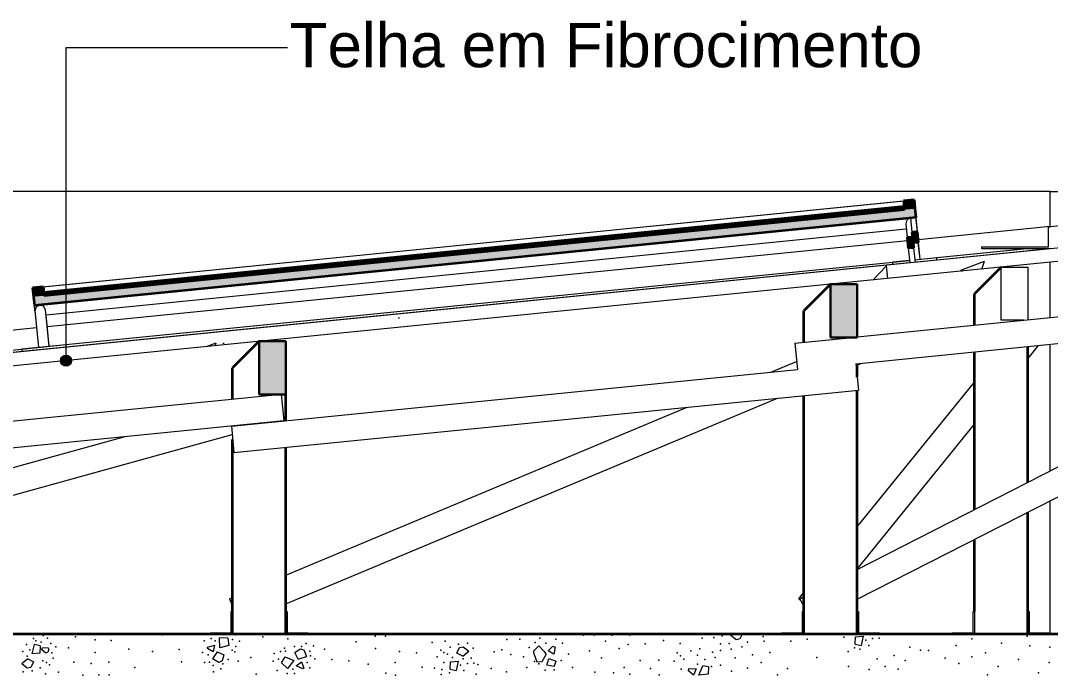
# Model space of a CAD drawing. Header units: metres. Extents: x -77 to 97, y 0 to 6.
# Drawn here: x 36.815 to 39.14, y 3.399 to 4.878 of the extents above; entities that cross this region are included whole.
import ezdxf

# ---------------------------------------------------------------- set-up
doc = ezdxf.new("R2010")
doc.units = ezdxf.units.M
doc.header["$MEASUREMENT"] = 0
doc.linetypes.add('broken', pattern=[2.46944, 1.41111, -1.05833])
for name, color, linetype in [('COTAS CORTE', 7, 'Continuous'), ('LAJES.EST', 7, 'Continuous'), ('NOTAS-LAYOUT.EXEC', 7, 'Continuous'), ('S-BEAM-____-OTLN.IFC Model', 7, 'Continuous')]:
    doc.layers.add(name, color=color, linetype=linetype)
for name, color, linetype, lineweight, true_color in [('COTAS CORTE_Caneta_No__25', 7, 'Continuous', 13, 0x982312), ('ESTRUTURA-COB.EST_Caneta_No__16', 7, 'Continuous', 0, 0xc9c9c9), ('ESTRUTURA-COB.EST_Caneta_No__97', 7, 'Continuous', 5, 0x6b6b6b), ('PAREDE CONSTRUIR_Caneta_No__16', 7, 'Continuous', 0, 0xc9c9c9), ('S-BEAM-____-OTLN.IFC Model_Caneta_No__13', 7, 'Continuous', 0, 0xaaaaaa), ('S-BEAM-____-OTLN.IFC Model_Caneta_No__16', 7, 'Continuous', 0, 0xc9c9c9)]:
    doc.layers.add(name, color=color, linetype=linetype, lineweight=lineweight, true_color=true_color)
for name, color, linetype, lineweight in [('ESTRUTURA-COB.EST_Caneta_No__241', 7, 'Continuous', 13), ('LAJES.EST_Caneta_No__1', 7, 'Continuous', 35), ('LAJES.EST_Caneta_No__241', 7, 'Continuous', 13), ('LAJES.EST_Caneta_No__96', 252, 'Continuous', 0), ('NOTAS-LAYOUT.EXEC_Caneta_No__241', 7, 'Continuous', 13), ('NOTAS-LAYOUT.EXEC_Caneta_No__5', 7, 'Continuous', 15), ('S-BEAM-____-OTLN.IFC Model_Caneta_No__1', 7, 'Continuous', 35), ('S-BEAM-____-OTLN.IFC Model_Caneta_No__2', 7, 'Continuous', 30)]:
    doc.layers.add(name, color=color, linetype=linetype, lineweight=lineweight)
doc.styles.add('ESTILO_GERADO_1', font='arial.ttf')
doc.dimstyles.new('ESTILO_GERADO__10', dxfattribs={"dimtxt": 0.1, "dimasz": 0.0475, "dimexe": 0.18, "dimexo": 0.624631, "dimgap": 0, "dimtad": 1, "dimzin": 0, "dimdsep": 46, "dimtxsty": 'ESTILO_GERADO_1', "dimblk": 'ARROWHEAD_11', "dimblk1": 'ARROWHEAD_11', "dimblk2": 'ARROWHEAD_11', "dimcen": 0.09, "dimclrd": 256, "dimclre": 256, "dimclrt": 256, "dimadec": 0, "dimazin": 0, "dimtfac": 1, "dimtdec": 4, "dimtmove": 0, "dimatfit": 3, "dimfxl": 0, "dimtolj": 1, "dimtzin": 0, "dimarcsym": 0})

# ---------------------------------------------------------------- blocks, each defined once
blk = doc.blocks.new('*X90', base_point=(77.5431, -0.208))
at = {"layer": 'LAJES.EST_Caneta_No__241', "color": 7, "linetype": 'Continuous', "lineweight": 13}
for p, q in [((38.4211, 3.492), (38.4179, 3.4894)), ((38.4306, 3.4794), (38.4179, 3.4894)), ((38.4439, 3.492), (38.4388, 3.4815)), ((36.8411, 3.4477), (36.8462, 3.4683)), ((36.8591, 3.4655), (36.8462, 3.4683)), ((36.8591, 3.4655), (36.8585, 3.4488)), ((37.2367, 3.4624), (37.2528, 3.467)), ((37.2528, 3.467), (37.2494, 3.4522)), ((37.2645, 3.461), (37.2639, 3.4838)), ((37.2829, 3.4827), (37.2639, 3.4838)), ((37.2849, 3.4662), (37.2645, 3.461)), ((37.2829, 3.4827), (37.2849, 3.4662)), ((37.9734, 3.4543), (37.985, 3.4655)), ((37.985, 3.4655), (37.9972, 3.4528)), ((38.0057, 3.4545), (38.0167, 3.4647)), ((38.0167, 3.4647), (38.0217, 3.4627)), ((38.4388, 3.4815), (38.4306, 3.4794)), ((38.6994, 3.4694), (38.7001, 3.4861)), ((38.6994, 3.4694), (38.7124, 3.4666)), ((38.7001, 3.4861), (38.7175, 3.4872)), ((38.7175, 3.4872), (38.7124, 3.4666)), ((36.8585, 3.4488), (36.8411, 3.4477)), ((36.8629, 3.4562), (36.8642, 3.4614)), ((36.871, 3.4495), (36.8629, 3.4562)), ((36.8642, 3.4614), (36.8768, 3.4608)), ((36.871, 3.4495), (36.8764, 3.4515)), ((36.8789, 3.4577), (36.8764, 3.4515)), ((36.8789, 3.4577), (36.8768, 3.4608)), ((37.2365, 3.4598), (37.2367, 3.4624)), ((37.2494, 3.4522), (37.2365, 3.4598)), ((37.2587, 3.4517), (37.2481, 3.4359)), ((37.2587, 3.4517), (37.274, 3.4449)), ((37.274, 3.4449), (37.2699, 3.4313)), ((37.4342, 3.4506), (37.4459, 3.4585)), ((37.4418, 3.4357), (37.4342, 3.4506)), ((37.4418, 3.4357), (37.46, 3.4412)), ((37.4459, 3.4585), (37.454, 3.4562)), ((37.454, 3.4562), (37.46, 3.4412)), ((37.7997, 3.4488), (37.8058, 3.4616)), ((37.813, 3.4425), (37.7997, 3.4488)), ((37.8058, 3.4616), (37.814, 3.4636)), ((37.813, 3.4425), (37.8267, 3.4536)), ((37.814, 3.4636), (37.8267, 3.4536)), ((37.9743, 3.4459), (37.9734, 3.4543)), ((37.9743, 3.4459), (37.9802, 3.4292)), ((37.9922, 3.4299), (38.0015, 3.4458)), ((37.9972, 3.4528), (38.0015, 3.4458)), ((38.0189, 3.447), (38.0057, 3.4545)), ((38.0217, 3.4627), (38.0189, 3.447)), ((36.831, 3.4359), (36.8173, 3.4248)), ((36.83, 3.4148), (36.8173, 3.4248)), ((36.831, 3.4359), (36.8443, 3.4295)), ((36.8443, 3.4295), (36.8382, 3.4168)), ((37.2621, 3.428), (37.2481, 3.4359)), ((37.2699, 3.4313), (37.2621, 3.428)), ((37.4035, 3.4268), (37.4123, 3.4409)), ((37.4035, 3.4268), (37.4176, 3.414)), ((37.4123, 3.4409), (37.4314, 3.4321)), ((37.4314, 3.4321), (37.4176, 3.414)), ((37.4368, 3.4201), (37.4487, 3.4294)), ((37.4521, 3.4135), (37.4368, 3.4201)), ((37.4487, 3.4294), (37.454, 3.4154)), ((37.7849, 3.4129), (37.7855, 3.4295)), ((37.7855, 3.4295), (37.8029, 3.4306)), ((37.8029, 3.4306), (37.7979, 3.41)), ((37.9802, 3.4292), (37.9922, 3.4299)), ((38.0033, 3.4215), (38.0074, 3.4368)), ((38.0197, 3.4186), (38.0033, 3.4215)), ((38.0074, 3.4368), (38.0243, 3.4311)), ((38.0197, 3.4186), (38.0243, 3.4311)), ((38.3464, 3.3994), (38.3549, 3.4207)), ((38.3679, 3.4179), (38.3549, 3.4207)), ((36.8382, 3.4168), (36.83, 3.4148)), ((37.454, 3.4154), (37.4521, 3.4135)), ((37.7849, 3.4129), (37.7979, 3.41)), ((38.3226, 3.4087), (38.3239, 3.414)), ((38.3342, 3.3992), (38.3226, 3.4087)), ((38.3239, 3.414), (38.3398, 3.4132)), ((38.3398, 3.4132), (38.3342, 3.3992)), ((38.3673, 3.4012), (38.3464, 3.3994)), ((38.3679, 3.4179), (38.3673, 3.4012))]:
    blk.add_line(p, q, dxfattribs=at)
for p in [(36.8654, 3.4885), (37.0353, 3.4913), (37.1344, 3.4901), (37.2998, 3.4907), (37.4541, 3.4917), (38.0856, 3.4896), (38.1098, 3.4898), (38.1504, 3.4894), (38.1699, 3.4913), (38.1903, 3.4894), (38.3986, 3.4884), (36.8283, 3.4684), (36.8437, 3.482), (36.8492, 3.4769), (36.8612, 3.4738), (36.8756, 3.4825), (36.8829, 3.4711), (36.939, 3.4862), (36.9832, 3.4791), (37.0196, 3.4774), (37.2296, 3.4771), (37.2448, 3.4821), (37.2539, 3.4769), (37.2931, 3.4799), (37.3087, 3.4764), (37.3616, 3.4856), (37.4181, 3.4812), (37.4597, 3.4706), (37.4763, 3.4652), (37.5724, 3.4743), (37.6151, 3.4874), (37.6389, 3.4876), (37.7439, 3.4727), (37.7732, 3.476), (37.8032, 3.469), (37.8237, 3.4718), (37.9124, 3.4801), (37.9416, 3.4806), (37.9767, 3.473), (37.9873, 3.483), (38.0007, 3.4716), (38.0231, 3.4804), (38.0384, 3.4719), (38.1351, 3.4764), (38.1862, 3.4689), (38.2249, 3.4703), (38.2666, 3.4779), (38.3036, 3.4711), (38.3539, 3.4825), (38.38, 3.4845), (38.3954, 3.4701), (38.4148, 3.4706), (38.4562, 3.4737), (38.4916, 3.4869), (38.4934, 3.4759), (38.5537, 3.4761), (38.5904, 3.4805), (38.6735, 3.4853), (38.7228, 3.4787), (38.7303, 3.4665), (38.7384, 3.482), (38.7529, 3.4827), (38.9273, 3.4661), (38.9626, 3.4812), (39.0295, 3.4717), (39.0872, 3.4873), (39.0937, 3.4658), (36.8202, 3.4529), (36.8298, 3.4419), (36.8357, 3.4562), (36.885, 3.4496), (36.8944, 3.4629), (36.9226, 3.4612), (36.9835, 3.4505), (37.0592, 3.4577), (37.1128, 3.4528), (37.1725, 3.4574), (37.2256, 3.4507), (37.2386, 3.4453), (37.2922, 3.4561), (37.2983, 3.4522), (37.3004, 3.4637), (37.3874, 3.4479), (37.4018, 3.4526), (37.4108, 3.4602), (37.413, 3.4534), (37.4334, 3.4642), (37.4489, 3.4643), (37.4682, 3.4537), (37.4697, 3.4427), (37.5012, 3.4583), (37.6163, 3.4592), (37.6702, 3.4529), (37.7088, 3.4496), (37.7638, 3.4558), (37.7705, 3.4507), (37.7787, 3.4468), (37.785, 3.4627), (37.8368, 3.4599), (37.8843, 3.4522), (37.9012, 3.4566), (37.9213, 3.4462), (37.9627, 3.4615), (38.052, 3.4464), (38.0992, 3.4545), (38.1659, 3.4597), (38.2972, 3.4495), (38.3048, 3.4426), (38.3278, 3.4539), (38.3433, 3.4444), (38.3486, 3.4591), (38.3767, 3.4515), (38.3952, 3.455), (38.4192, 3.4581), (38.4433, 3.4632), (38.4672, 3.4455), (38.5065, 3.4507), (38.683, 3.4524), (38.6974, 3.4611), (38.7094, 3.458), (38.7869, 3.4436), (38.8227, 3.4622), (38.8467, 3.4557), (38.8647, 3.455), (38.9936, 3.45), (39.1384, 3.4624), (36.8653, 3.4316), (36.8735, 3.4276), (36.8802, 3.4226), (36.8887, 3.438), (36.9352, 3.4288), (36.9738, 3.4254), (37.0137, 3.4283), (37.1784, 3.4295), (37.2297, 3.428), (37.2414, 3.4287), (37.2496, 3.4211), (37.2712, 3.425), (37.2832, 3.4348), (37.3057, 3.4312), (37.3347, 3.4391), (37.3852, 3.4312), (37.3973, 3.4354), (37.4615, 3.428), (37.4793, 3.4358), (37.5172, 3.4346), (37.5562, 3.4314), (37.5996, 3.4238), (37.6605, 3.4278), (37.7553, 3.4403), (37.7701, 3.4277), (37.7897, 3.439), (37.8083, 3.4222), (37.8142, 3.4364), (37.8238, 3.4255), (37.8318, 3.4378), (37.8383, 3.4261), (37.847, 3.4231), (37.95, 3.441), (37.975, 3.43), (37.985, 3.425), (38.0355, 3.4323), (38.1264, 3.4387), (38.214, 3.4322), (38.2561, 3.4334), (38.2902, 3.4307), (38.3121, 3.4354), (38.3428, 3.424), (38.36, 3.4349), (38.3748, 3.4186), (38.3827, 3.4389), (38.3952, 3.4219), (38.428, 3.4384), (38.4865, 3.4278), (38.6129, 3.4391), (38.6837, 3.4188), (38.7487, 3.4364), (38.7666, 3.4192), (38.8119, 3.4324), (38.9021, 3.438), (38.9334, 3.4256), (38.9622, 3.4406), (39.0221, 3.4188), (39.0675, 3.4345), (39.1368, 3.4279), (36.8203, 3.4066), (36.8408, 3.4093), (36.859, 3.4156), (36.8708, 3.4024), (36.9001, 3.4057), (36.9556, 3.3993), (36.9911, 3.3999), (37.0149, 3.4001), (37.0724, 3.4163), (37.2505, 3.407), (37.2668, 3.4133), (37.3464, 3.4017), (37.3939, 3.4095), (37.4164, 3.403), (37.4297, 3.4131), (37.4334, 3.4033), (37.4681, 3.4156), (37.6392, 3.4041), (37.6609, 3.3993), (37.7214, 3.4172), (37.7496, 3.4154), (37.7642, 3.4007), (37.7655, 3.4121), (37.7828, 3.4046), (37.8157, 3.41), (37.8436, 3.4013), (37.8775, 3.4142), (37.9118, 3.4069), (37.9576, 3.4166), (37.9988, 3.4109), (38.0195, 3.4116), (38.0606, 3.4168), (38.1112, 3.4057), (38.1536, 3.4043), (38.1773, 3.4167), (38.1901, 3.4013), (38.2368, 3.4143), (38.2562, 3.3999), (38.3062, 3.4129), (38.4198, 3.408), (38.4559, 3.415), (38.5236, 3.3999), (38.5462, 3.4146), (38.731, 3.4117), (38.7958, 3.4131), (38.9981, 3.3997), (39.1129, 3.4045)]:
    blk.add_point(p, dxfattribs=at)
blk = doc.blocks.new('*D107', base_point=(77.5431, -0.208))
at = {"layer": 'COTAS CORTE_Caneta_No__25', "linetype": 'Continuous', "lineweight": 13, "true_color": 0x982312}
for points in [[(45.0939, 3.492), (45.0949, 3.4872), (45.0976, 3.4832), (45.1016, 3.4805), (45.1064, 3.4795), (45.1112, 3.4805), (45.1153, 3.4832), (45.118, 3.4872), (45.1189, 3.492), (45.118, 3.4968), (45.1153, 3.5008), (45.1112, 3.5036), (45.1064, 3.5045), (45.1016, 3.5036), (45.0976, 3.5008), (45.0949, 3.4968)], [(45.0939, 3.342), (45.0949, 3.3372), (45.0976, 3.3332), (45.1016, 3.3305), (45.1064, 3.3295), (45.1112, 3.3305), (45.1153, 3.3332), (45.118, 3.3372), (45.1189, 3.342), (45.118, 3.3468), (45.1153, 3.3508), (45.1112, 3.3536), (45.1064, 3.3545), (45.1016, 3.3536), (45.0976, 3.3508), (45.0949, 3.3468)]]:
    blk.add_hatch(color=24, dxfattribs=at).paths.add_polyline_path(points)
at = {"layer": 'COTAS CORTE_Caneta_No__25', "color": 24, "linetype": 'Continuous', "lineweight": 13, "true_color": 0x982312}
for p, q in [((45.0939, 3.492), (44.4818, 3.492)), ((45.1533, 3.492), (45.1189, 3.492)), ((45.1064, 3.3545), (45.1064, 3.4795)), ((45.0939, 3.342), (44.4818, 3.342)), ((45.1533, 3.342), (45.1189, 3.342))]:
    blk.add_line(p, q, dxfattribs=at)
for centre in [(45.1064, 3.492), (45.1064, 3.342)]:
    blk.add_circle(centre, 0.0125, dxfattribs=at)
blk = doc.blocks.new('ARROWHEAD_11')
at = {"color": 0, "linetype": 'Continuous', "lineweight": 0}
blk.add_line((0, 0), (-1, 0), dxfattribs=at)
at = {"color": 0, "linetype": 'Continuous', "lineweight": 0, "const_width": 0.25, "flags": 128}
blk.add_lwpolyline([(-0.125, 0, 1), (0.125, 0, 1)], format="xyb", close=True, dxfattribs=at)
blk = doc.blocks.new('*D108', base_point=(77.5431, -0.208))
at = {"layer": 'COTAS CORTE_Caneta_No__25', "linetype": 'Continuous', "lineweight": 13, "true_color": 0x982312}
for points in [[(45.0939, 4.492), (45.0949, 4.4872), (45.0976, 4.4832), (45.1016, 4.4805), (45.1064, 4.4795), (45.1112, 4.4805), (45.1153, 4.4832), (45.118, 4.4872), (45.1189, 4.492), (45.118, 4.4968), (45.1153, 4.5008), (45.1112, 4.5036), (45.1064, 4.5045), (45.1016, 4.5036), (45.0976, 4.5008), (45.0949, 4.4968)], [(45.0939, 3.492), (45.0949, 3.4872), (45.0976, 3.4832), (45.1016, 3.4805), (45.1064, 3.4795), (45.1112, 3.4805), (45.1153, 3.4832), (45.118, 3.4872), (45.1189, 3.492), (45.118, 3.4968), (45.1153, 3.5008), (45.1112, 3.5036), (45.1064, 3.5045), (45.1016, 3.5036), (45.0976, 3.5008), (45.0949, 3.4968)]]:
    blk.add_hatch(color=24, dxfattribs=at).paths.add_polyline_path(points)
at = {"layer": 'COTAS CORTE_Caneta_No__25', "color": 24, "linetype": 'Continuous', "lineweight": 13, "true_color": 0x982312}
for p, q in [((45.1064, 4.5045), (45.1064, 4.517)), ((45.0939, 4.492), (44.4818, 4.492)), ((45.1533, 4.492), (45.1189, 4.492)), ((45.1064, 3.5045), (45.1064, 4.4795)), ((45.0939, 3.492), (44.4818, 3.492)), ((45.1533, 3.492), (45.1189, 3.492))]:
    blk.add_line(p, q, dxfattribs=at)
for centre in [(45.1064, 4.492), (45.1064, 3.492)]:
    blk.add_circle(centre, 0.0125, dxfattribs=at)
at = {"layer": 'COTAS CORTE_Caneta_No__25', "color": 24, "lineweight": 13, "true_color": 0x982312, "char_height": 0.1, "attachment_point": 7, "rotation": 90, "style": 'ESTILO_GERADO_1'}
for s, insert in [('\\A1;{\\pql;\\fArial|b0|i0|c0|p0;\\W1.000000;1,00}', (45.0864, 3.992)), ('\\A1;{\\pql;\\fArial|b0|i0|c0|p0;\\W1.000000;0,15}', (45.0864, 3.5045))]:
    blk.add_mtext(s, dxfattribs=dict(at, insert=insert))
blk = doc.blocks.new('Rótulo_32_3', base_point=(36.9175, 4.1097))
at = {"layer": 'NOTAS-LAYOUT.EXEC', "linetype": 'Continuous', "lineweight": 0, "true_color": 0x000000}
blk.add_hatch(color=18, dxfattribs=at).paths.add_polyline_path([(36.905, 4.1097), (36.906, 4.105), (36.9087, 4.1009), (36.9128, 4.0982), (36.9175, 4.0972), (36.9223, 4.0982), (36.9264, 4.1009), (36.9291, 4.105), (36.93, 4.1097), (36.9291, 4.1145), (36.9264, 4.1186), (36.9223, 4.1213), (36.9175, 4.1222), (36.9128, 4.1213), (36.9087, 4.1186), (36.906, 4.1145)])
at = {"layer": 'NOTAS-LAYOUT.EXEC_Caneta_No__241', "color": 7, "linetype": 'broken', "lineweight": 13}
for p, q in [((36.9175, 4.1222), (36.9175, 4.8169)), ((36.9175, 4.8169), (37.4175, 4.8169))]:
    blk.add_line(p, q, dxfattribs=at)
at = {"layer": 'NOTAS-LAYOUT.EXEC_Caneta_No__5', "color": 7, "linetype": 'Continuous', "lineweight": 15}
blk.add_circle((36.9175, 4.1097), 0.0125, dxfattribs=at)
at = {"layer": 'NOTAS-LAYOUT.EXEC_Caneta_No__241', "color": 7, "lineweight": 13, "insert": (37.4225, 4.8726), "char_height": 0.1, "attachment_point": 1, "style": 'ESTILO_GERADO_1'}
blk.add_mtext('\\A1;{\\pql;\\pt0,241;\\fArial|b0|i0|c0|p0;\\W1.000000;Telha em Fibrocimento\\fArial|b0|i0|c0|p0;\\W1.000000;\\A1{\\H.66x;\\S^  ;}\\fArial|b0|i0|c0|p0;\\W1.000000;\\fArial|b0|i0|c0|p0;\\W1.000000;\\A1{\\H.66x;\\S^  ;}\\fArial|b0|i0|c0|p0;\\W1.000000;\\fArial|b0|i0|c0|p0;\\W1.000000;\\fArial|b0|i0|c0|p0;\\W1.000000;\\fArial|b0|i0|c0|p0;\\W1.000000;\\fArial|b0|i0|c0|p0;\\W1.000000;\\fArial|b0|i0|c0|p0;\\W1.000000;\\fArial|b0|i0|c0|p0;\\W1.000000;\\A1{\\H.66x;\\S^  ;}\\fArial|b0|i0|c0|p0;\\W1.000000;\\fArial|b0|i0|c0|p0;\\W1.000000;\\A1{\\H.66x;\\S^  ;}\\fArial|b0|i0|c0|p0;\\W1.000000;\\fArial|b0|i0|c0|p0;\\W1.000000;\\fArial|b0|i0|c0|p0;\\W1.000000;\\fArial|b0|i0|c0|p0;\\W1.000000;\\fArial|b0|i0|c0|p0;\\W1.000000;\\fArial|b0|i0|c0|p0;\\W1.000000;\\fArial|b0|i0|c0|p0;\\W1.000000;\\A1{\\H.66x;\\S^  ;}\\fArial|b0|i0|c0|p0;\\W1.000000;\\fArial|b0|i0|c0|p0;\\W1.000000;\\A1{\\H.66x;\\S^  ;}\\fArial|b0|i0|c0|p0;\\W1.000000;\\fArial|b0|i0|c0|p0;\\W1.000000;\\fArial|b0|i0|c0|p0;\\W1.000000;\\fArial|b0|i0|c0|p0;\\W1.000000;\\fArial|b0|i0|c0|p0;\\W1.000000;\\fArial|b0|i0|c0|p0;\\W1.000000;\\fArial|b0|i0|c0|p0;\\W1.000000;\\A1{\\H.66x;\\S^  ;}\\fArial|b0|i0|c0|p0;\\W1.000000;\\fArial|b0|i0|c0|p0;\\W1.000000;\\A1{\\H.66x;\\S^  ;}\\fArial|b0|i0|c0|p0;\\W1.000000;\\fArial|b0|i0|c0|p0;\\W1.000000;\\fArial|b0|i0|c0|p0;\\W1.000000;\\fArial|b0|i0|c0|p0;\\W1.000000;\\fArial|b0|i0|c0|p0;\\W1.000000;\\fArial|b0|i0|c0|p0;\\W1.000000;\\fArial|b0|i0|c0|p0;\\W1.000000;\\A1{\\H.66x;\\S^  ;}\\fArial|b0|i0|c0|p0;\\W1.000000;\\fArial|b0|i0|c0|p0;\\W1.000000;\\A1{\\H.66x;\\S^  ;}\\fArial|b0|i0|c0|p0;\\W1.000000;\\fArial|b0|i0|c0|p0;\\W1.000000;\\fArial|b0|i0|c0|p0;\\W1.000000;\\fArial|b0|i0|c0|p0;\\W1.000000;\\fArial|b0|i0|c0|p0;\\W1.000000;\\fArial|b0|i0|c0|p0;\\W1.000000;\\fArial|b0|i0|c0|p0;\\W1.000000;\\A1{\\H.66x;\\S^  ;}\\fArial|b0|i0|c0|p0;\\W1.000000;}', dxfattribs=at)

msp = doc.modelspace()

# ---------------------------------------------------------------- hatches: boundary and pattern name
at = {"layer": 'ESTRUTURA-COB.EST_Caneta_No__97', "linetype": 'Continuous', "lineweight": 5, "true_color": 0x6b6b6b}
h = msp.add_hatch(dxfattribs=at)
h.set_pattern_fill('AR_CONC_0003', color=251, style=0, pattern_type=2)
h.set_pattern_definition([(50, (77.5431, -0.208), (-0.546554, 0.0478173), [0.05715, -0.62865]), (355, (77.5431, -0.208), (-0.10573, 0.5731705), [0.04572, -0.502922]), (100.4514, (77.58866, -0.212), (0.440824, 0.525353), [0.04857, -0.534271]), (46.1842, (77.5431, -0.0556), (-0.813237, 0.126127), [0.085725, -0.942975]), (96.6356, (77.6109, -0.0661), (0.712212, 0.742278), [0.072855, -0.801407]), (351.1842, (77.5431, -0.0556), (0.712212, 0.742278), [0.06858, -0.75438]), (21, (77.6193, -0.0937), (-0.454843, 0.3067956), [0.05715, -0.62865]), (326, (77.6193, -0.0937), (0.185406, 0.552564), [0.04572, -0.50292]), (71.4514, (77.6572, -0.11926), (0.640249, 0.245768), [0.04857, -0.53427]), (37.5, (77.54311, -0.208), (0.0092658, 0.2536651), [0, -0.496824, 0, -0.51054, 0, -0.504825]), (7.5, (77.5431, -0.208), (0.200459, 0.3005417), [0, -0.291084, 0, -0.485394, 0, -0.192405]), (327.5, (77.37319, -0.208), (-0.4067718, 0.0171862), [0, -0.1905, 0, -0.59436, 0, -0.78867]), (317.5, (77.297, -0.208), (0.4443875, 0.0762795), [0, -0.24765, 0, -0.394716, 0, -0.56007])])
h.paths.add_polyline_path([(35.7429, 4.0224), (35.7429, 3.9923), (40.0932, 4.4273), (40.0932, 4.4575)])
at = {"layer": 'LAJES.EST', "linetype": 'Continuous', "lineweight": 0, "true_color": 0x000000}
for points in [[(38.8341, 4.4531), (38.8321, 4.473), (38.8082, 4.4706), (38.8102, 4.4507)], [(36.846, 4.2342), (38.836, 4.4332), (38.8341, 4.4531), (36.844, 4.2541)], [(36.8676, 4.259), (38.8099, 4.4532), (38.8094, 4.4582), (36.8671, 4.264)], [(38.8273, 4.3998), (38.8297, 4.3758), (38.8417, 4.377), (38.8393, 4.401)], [(38.8165, 4.3876), (38.8189, 4.3636), (38.8308, 4.3648), (38.8284, 4.3888)], [(36.844, 4.2541), (36.8679, 4.2565), (36.8659, 4.2764), (36.842, 4.274)]]:
    msp.add_hatch(color=18, dxfattribs=at).paths.add_polyline_path(points)
at = {"layer": 'S-BEAM-____-OTLN.IFC Model', "linetype": 'Continuous', "lineweight": 0, "true_color": 0x000000}
for points in [[(38.7034, 4.1623), (38.7034, 4.2823), (38.6434, 4.2823), (38.6434, 4.1623)], [(37.3536, 4.0334), (37.4136, 4.0334), (37.4136, 4.1534), (37.3536, 4.1534)]]:
    msp.add_hatch(color=18, dxfattribs=at).paths.add_polyline_path(points)

# ---------------------------------------------------------------- linework, layer by layer
at = {"layer": 'ESTRUTURA-COB.EST_Caneta_No__16', "color": 9, "linetype": 'Continuous', "lineweight": 0, "true_color": 0xc9c9c9}
for p, q in [((39.1394, 4.4126), (39.9932, 4.4979)), ((38.841, 4.3835), (39.1394, 4.4133)), ((39.1354, 4.4121), (39.1404, 4.4121)), ((39.1354, 4.3671), (39.1354, 4.4121)), ((39.1394, 4.4126), (39.1394, 4.4121)), ((36.8749, 4.1869), (38.8171, 4.3811)), ((38.8833, 4.3425), (39.0793, 4.3621)), ((38.8838, 4.3375), (39.1295, 4.3621)), ((38.9854, 4.3671), (39.1354, 4.3671)), ((38.9854, 4.3621), (38.9854, 4.3671)), ((39.1394, 4.3621), (38.9854, 4.3621)), ((39.1293, 4.3671), (39.1354, 4.3677)), ((36.9171, 4.1459), (38.7838, 4.3325)), ((36.9176, 4.1409), (38.7843, 4.3276)), ((35.7429, 4.0737), (36.8509, 4.1845)), ((35.7429, 4.0284), (36.8176, 4.1359)), ((35.7429, 4.0234), (36.8181, 4.1309))]:
    msp.add_line(p, q, dxfattribs=at)
at = {"layer": 'ESTRUTURA-COB.EST_Caneta_No__241', "color": 7, "linetype": 'Continuous', "lineweight": 13}
for p, q in [((39.9932, 4.4475), (35.7429, 4.0224)), ((40.0932, 4.4273), (35.7429, 3.9923))]:
    msp.add_line(p, q, dxfattribs=at)
at = {"layer": 'LAJES.EST_Caneta_No__1', "color": 7, "linetype": 'Continuous', "lineweight": 35}
for p, q in [((38.8321, 4.473), (38.8082, 4.4706)), ((38.8082, 4.4706), (38.8094, 4.4582)), ((38.8094, 4.4582), (36.8671, 4.264)), ((38.8099, 4.4532), (36.8676, 4.259)), ((36.8677, 4.2578), (38.81, 4.452)), ((38.8102, 4.4507), (36.8679, 4.2565)), ((38.8099, 4.4532), (38.8102, 4.4507)), ((38.836, 4.4332), (36.846, 4.2342)), ((38.8393, 4.401), (38.8273, 4.3998)), ((38.8273, 4.3998), (38.8284, 4.3888)), ((38.8393, 4.401), (38.8417, 4.377)), ((38.8284, 4.3888), (38.8165, 4.3876)), ((38.8165, 4.3876), (38.8189, 4.3636)), ((38.8417, 4.377), (38.8297, 4.3758)), ((38.8297, 4.3758), (38.8308, 4.3648)), ((38.8308, 4.3648), (38.8189, 4.3636)), ((36.8659, 4.2764), (36.842, 4.274)), ((36.8659, 4.2764), (36.8671, 4.264)), ((36.8676, 4.259), (36.8679, 4.2565)), ((44.7434, 3.492), (35.4429, 3.492))]:
    msp.add_line(p, q, dxfattribs=at)
at = {"layer": 'LAJES.EST_Caneta_No__1', "color": 7, "linetype": 'Continuous', "lineweight": 35, "flags": 128}
for points in [[(38.8321, 4.473), (38.8341, 4.4531), (38.836, 4.4332)], [(36.842, 4.274), (36.844, 4.2541), (36.846, 4.2342)]]:
    msp.add_lwpolyline(points, dxfattribs=at)
at = {"layer": 'LAJES.EST_Caneta_No__96', "color": 252, "linetype": 'Continuous', "lineweight": 0}
for p, q in [((36.842, 4.2743), (38.8321, 4.4733)), ((36.8659, 4.2764), (38.8082, 4.4706)), ((38.8341, 4.4534), (38.8321, 4.4733)), ((38.836, 4.4335), (38.8341, 4.4534)), ((38.816, 4.4277), (38.8134, 4.4189)), ((38.8134, 4.4189), (38.8165, 4.3876)), ((38.8241, 4.432), (38.816, 4.4277)), ((38.8241, 4.432), (38.8273, 4.3998)), ((38.8372, 4.4216), (38.836, 4.4335)), ((38.836, 4.4332), (38.8393, 4.401)), ((38.8455, 4.339), (38.8372, 4.4216)), ((38.8372, 4.4216), (38.8372, 4.4216)), ((38.8146, 4.407), (36.8722, 4.2127)), ((38.8455, 4.339), (38.8417, 4.377)), ((38.8189, 4.3636), (38.8222, 4.3304)), ((38.8308, 4.3648), (38.8342, 4.3316)), ((38.7838, 4.3328), (38.8216, 4.3366)), ((38.7838, 4.3325), (38.8216, 4.3363)), ((38.7838, 4.3325), (38.7838, 4.3328)), ((38.7843, 4.3276), (38.7838, 4.3325)), ((38.7843, 4.3276), (38.8221, 4.3313)), ((38.8335, 4.3378), (38.8833, 4.3428)), ((38.8336, 4.3375), (38.8833, 4.3425)), ((38.8341, 4.3325), (38.8838, 4.3375)), ((38.8342, 4.3316), (38.8341, 4.3325)), ((38.846, 4.3337), (38.8461, 4.3328)), ((38.8838, 4.3378), (38.8833, 4.3428)), ((38.8838, 4.3375), (38.8833, 4.3425)), ((36.842, 4.274), (36.842, 4.2743)), ((36.8472, 4.2223), (36.846, 4.2342)), ((36.8579, 4.2354), (36.8498, 4.2311)), ((36.8667, 4.2328), (36.8579, 4.2354)), ((36.871, 4.2247), (36.8667, 4.2328)), ((36.8498, 4.2311), (36.8472, 4.2223)), ((36.8472, 4.2223), (36.8554, 4.14)), ((36.8793, 4.1424), (36.871, 4.2247)), ((36.8793, 4.1424), (36.8723, 4.2127)), ((36.8176, 4.1362), (36.9171, 4.1462)), ((36.8176, 4.1359), (36.9171, 4.1459)), ((36.8181, 4.1309), (36.9176, 4.1409)), ((36.9176, 4.1412), (36.9171, 4.1462)), ((36.9176, 4.1409), (36.9171, 4.1459)), ((36.8176, 4.1359), (36.8176, 4.1362)), ((36.8181, 4.1309), (36.8176, 4.1359))]:
    msp.add_line(p, q, dxfattribs=at)
at = {"layer": 'PAREDE CONSTRUIR_Caneta_No__16', "color": 9, "linetype": 'Continuous', "lineweight": 0, "true_color": 0xc9c9c9}
for p, q in [((39.1394, 4.492), (35.4429, 4.492)), ((39.1394, 4.492), (39.1694, 4.492)), ((39.1394, 4.4126), (39.1394, 4.492)), ((39.1394, 4.2069), (39.1394, 4.3319)), ((39.1394, 3.8607), (39.1394, 4.1466)), ((39.1394, 3.4952), (39.1394, 3.7934))]:
    msp.add_line(p, q, dxfattribs=at)
at = {"layer": 'S-BEAM-____-OTLN.IFC Model_Caneta_No__1', "color": 7, "linetype": 'Continuous', "lineweight": 35}
for p, q in [((39.0286, 4.3209), (38.9686, 4.2609)), ((38.6434, 4.2823), (38.5834, 4.2223)), ((38.9686, 4.1898), (38.9686, 4.2609)), ((38.5834, 4.1513), (38.5834, 4.2223)), ((37.3536, 4.1534), (37.2936, 4.0934)), ((39.0886, 3.8348), (39.0886, 4.1415)), ((38.9686, 3.7735), (38.9686, 4.1295)), ((37.2936, 4.0231), (37.2936, 4.0934)), ((38.7034, 4.0728), (38.7034, 4.103)), ((37.4136, 3.974), (37.4136, 4.0334)), ((38.5834, 3.492), (38.5834, 4.0307)), ((38.7034, 3.492), (38.7034, 4.0427)), ((37.2936, 3.962), (37.2936, 3.9628)), ((37.2936, 3.5428), (37.2936, 3.9319)), ((37.4136, 3.492), (37.4136, 3.9137)), ((39.0886, 3.492), (39.0886, 3.7674)), ((38.9686, 3.5428), (38.9686, 3.7061)), ((37.2936, 3.492), (37.2936, 3.5428))]:
    msp.add_line(p, q, dxfattribs=at)
at = {"layer": 'S-BEAM-____-OTLN.IFC Model_Caneta_No__13', "color": 253, "linetype": 'Continuous', "lineweight": 0, "true_color": 0xaaaaaa}
for p, q in [((39.0286, 4.2009), (39.0286, 4.3209)), ((39.0286, 4.3209), (39.0886, 4.3209)), ((39.0886, 4.3209), (39.0886, 4.2018)), ((38.7034, 4.1633), (39.9837, 4.2913)), ((38.7004, 4.1027), (39.9962, 4.2323)), ((38.7034, 3.638), (39.8353, 4.2162)), ((39.0791, 4.2009), (39.0286, 4.2009)), ((38.5629, 4.1492), (38.6939, 4.1623)), ((38.5629, 4.1492), (38.5689, 4.0895)), ((38.7034, 3.5706), (39.8232, 4.1426)), ((38.5089, 4.0835), (38.567, 4.1079)), ((38.7004, 4.1027), (38.7064, 4.043)), ((38.7034, 4.0999), (38.7131, 4.1039)), ((37.2906, 3.9617), (38.5689, 4.0895)), ((35.8629, 3.88), (37.3965, 4.0334)), ((37.2966, 3.902), (38.7064, 4.043)), ((37.4031, 4.0334), (37.409, 3.9743)), ((37.4136, 3.5601), (38.5237, 4.0247)), ((37.4136, 3.6252), (38.3195, 4.0043)), ((35.7421, 3.8076), (37.409, 3.9743)), ((37.2906, 3.9617), (37.2966, 3.902)), ((35.8629, 3.5478), (37.2925, 3.943)), ((35.8629, 3.61), (37.0511, 3.9385)), ((37.2866, 3.572), (37.2936, 3.5749)), ((37.2866, 3.572), (37.2936, 3.5552)), ((38.5742, 3.572), (38.5834, 3.5767)), ((38.5742, 3.572), (38.5834, 3.5539)), ((37.2904, 3.5428), (37.2936, 3.5428)), ((37.2904, 3.4952), (37.2904, 3.5428)), ((37.4136, 3.5428), (37.4168, 3.5428)), ((37.4168, 3.5428), (37.4168, 3.4952)), ((38.5802, 3.5428), (38.5834, 3.5428)), ((38.5802, 3.4952), (38.5802, 3.5428)), ((38.7034, 3.5428), (38.7066, 3.5428)), ((38.7066, 3.5428), (38.7066, 3.4952)), ((38.9654, 3.5428), (38.9686, 3.5428)), ((38.9654, 3.4952), (38.9654, 3.5428)), ((38.9686, 3.5428), (38.9686, 3.492)), ((39.0886, 3.5428), (39.0918, 3.5428)), ((39.0918, 3.5428), (39.0918, 3.4952)), ((37.2428, 3.4952), (37.2904, 3.4952)), ((37.2428, 3.492), (37.2428, 3.4952)), ((37.4168, 3.4952), (37.4644, 3.4952)), ((37.4644, 3.4952), (37.4644, 3.492)), ((38.5326, 3.4952), (38.5802, 3.4952)), ((38.5326, 3.492), (38.5326, 3.4952)), ((38.7066, 3.4952), (38.7542, 3.4952)), ((38.7542, 3.4952), (38.7542, 3.492)), ((38.9178, 3.4952), (38.9654, 3.4952)), ((38.9178, 3.492), (38.9178, 3.4952)), ((39.0918, 3.4952), (39.1394, 3.4952)), ((39.1394, 3.4952), (39.1394, 3.492))]:
    msp.add_line(p, q, dxfattribs=at)
at = {"layer": 'S-BEAM-____-OTLN.IFC Model_Caneta_No__16', "color": 9, "linetype": 'Continuous', "lineweight": 0, "true_color": 0xc9c9c9}
for p, q in [((39.0886, 4.1139), (39.113, 4.1439)), ((38.7034, 3.7342), (38.9686, 4.0612)), ((38.7034, 3.639), (38.9686, 3.966)), ((38.5718, 3.572), (38.5834, 3.5863)), ((38.5718, 3.572), (38.5758, 3.5688))]:
    msp.add_line(p, q, dxfattribs=at)
at = {"layer": 'S-BEAM-____-OTLN.IFC Model_Caneta_No__2', "color": 7, "linetype": 'Continuous', "lineweight": 30}
for p, q in [((38.6434, 4.2823), (38.6434, 4.1623)), ((38.7034, 4.2823), (38.6434, 4.2823)), ((38.7034, 4.2823), (38.7034, 4.1623)), ((38.7034, 4.1623), (38.6434, 4.1623)), ((37.3536, 4.1534), (37.3536, 4.0334)), ((37.4136, 4.1534), (37.3536, 4.1534)), ((37.4136, 4.1534), (37.4136, 4.0334)), ((37.4136, 4.0334), (37.3536, 4.0334))]:
    msp.add_line(p, q, dxfattribs=at)

# ---------------------------------------------------------------- block references
at = {"layer": 'LAJES.EST', "lineweight": 0}
msp.add_blockref('*X90', (77.5431, -0.208), dxfattribs=at)
at = {"layer": 'NOTAS-LAYOUT.EXEC', "color": 7, "linetype": 'broken', "lineweight": 13}
msp.add_blockref('Rótulo_32_3', (36.9175, 4.1097), dxfattribs=at)

# ---------------------------------------------------------------- dimensions: what is measured, and where the dimension line sits
at = {"layer": 'COTAS CORTE', "color": 24, "linetype": 'Continuous', "lineweight": 13, "true_color": 0x982312}
for base, p1, p2, picture, middle in [((45.1064, 4.492), (31.093, 3.492), (44.9434, 4.492), '*D108', (45.0364, 4.1215)), ((45.1064, 3.492), (31.093, 3.342), (31.093, 3.492), '*D107', (45.0364, 3.634))]:
    dim = msp.add_linear_dim(base=base, p1=p1, p2=p2, angle=90, dimstyle='ESTILO_GERADO__10', dxfattribs=at)
    dim.commit()
    dim.dimension.update_dxf_attribs({"geometry": picture, "text_midpoint": middle, "dimtype": 160, "text_rotation": 90})

doc.saveas('drawing.dxf')
